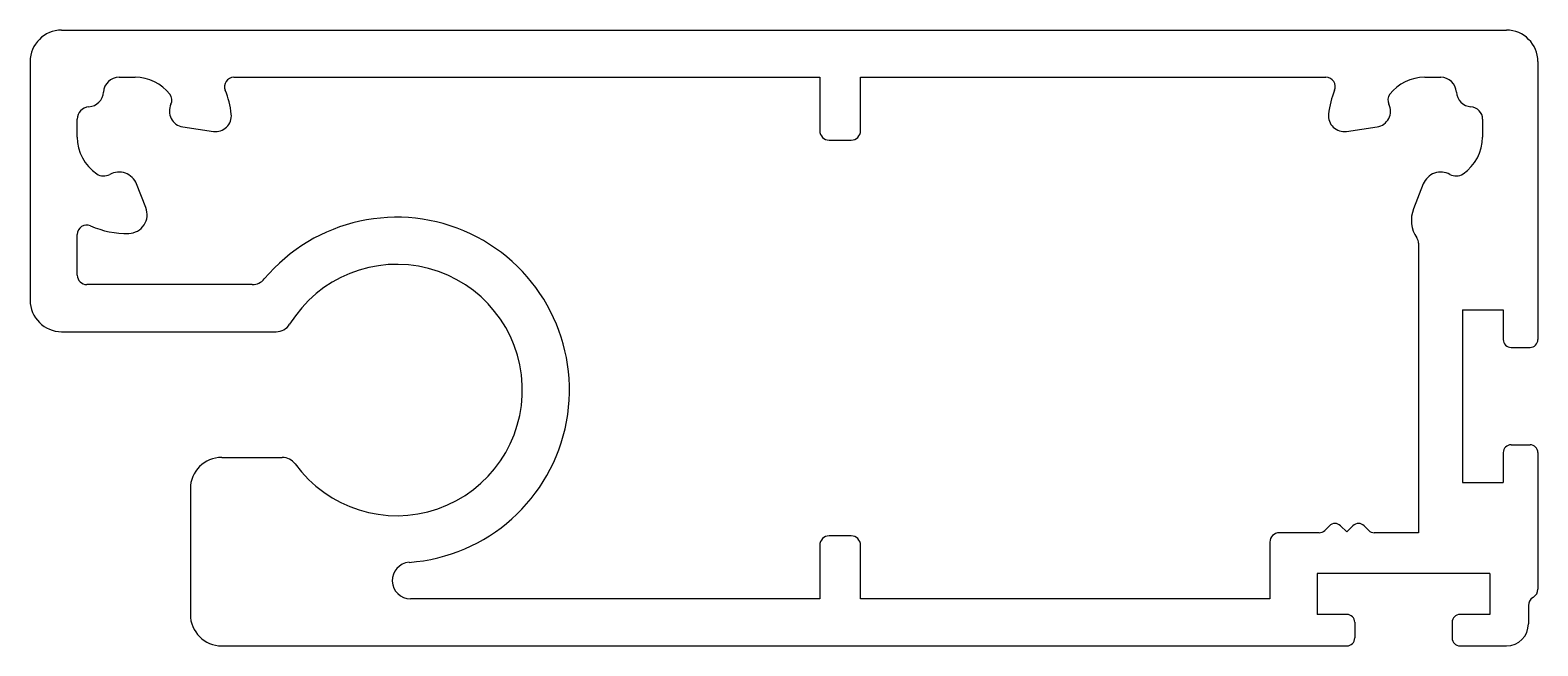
# Model space of a CAD drawing. Extents: x 1903.1 to 1951.1, y 1680 to 1699.6.
import ezdxf

# ---------------------------------------------------------------- set-up
doc = ezdxf.new("R2010")
doc.units = 0
doc.layers.get('0').update_dxf_attribs({"linetype": 'CONTINUOUS'})

msp = doc.modelspace()

# ---------------------------------------------------------------- linework, layer by layer
at = {"color": 0, "linetype": 'CONTINUOUS'}
for p, q in [((1904.068, 1699.62), (1950.068, 1699.62)), ((1903.068, 1698.62), (1903.068, 1691.02)), ((1951.068, 1698.62), (1951.068, 1689.77)), ((1905.9, 1698.12), (1906.409, 1698.12)), ((1909.554, 1698.12), (1928.206, 1698.12)), ((1928.206, 1698.12), (1928.206, 1696.42)), ((1929.506, 1698.12), (1944.321, 1698.12)), ((1929.506, 1696.42), (1929.506, 1698.12)), ((1947.466, 1698.12), (1947.975, 1698.12)), ((1904.568, 1696.214), (1904.568, 1696.783)), ((1907.925, 1696.543), (1908.901, 1696.398)), ((1944.974, 1696.398), (1945.95, 1696.543)), ((1949.308, 1696.782), (1949.308, 1696.214)), ((1928.506, 1696.12), (1929.206, 1696.12)), ((1906.751, 1693.969), (1906.455, 1694.723)), ((1947.421, 1694.723), (1947.111, 1693.934)), ((1904.568, 1691.82), (1904.568, 1693.118)), ((1947.268, 1692.836), (1947.268, 1683.62)), ((1910.14, 1691.52), (1904.868, 1691.52)), ((1948.668, 1690.72), (1948.668, 1685.22)), ((1948.668, 1690.72), (1949.968, 1690.72)), ((1949.968, 1690.72), (1949.968, 1689.77)), ((1904.068, 1690.02), (1910.903, 1690.02)), ((1950.218, 1689.52), (1950.818, 1689.52)), ((1950.218, 1686.42), (1950.818, 1686.42)), ((1909.168, 1686.02), (1911.096, 1686.02)), ((1949.968, 1686.17), (1949.968, 1685.22)), ((1951.068, 1686.17), (1951.068, 1681.822)), ((1908.168, 1685.02), (1908.168, 1681.02)), ((1948.668, 1685.22), (1949.968, 1685.22)), ((1944.431, 1683.843), (1944.281, 1683.693)), ((1944.983, 1683.645), (1944.785, 1683.843)), ((1945.181, 1683.843), (1944.983, 1683.645)), ((1945.685, 1683.693), (1945.535, 1683.843)), ((1929.206, 1683.52), (1928.506, 1683.52)), ((1944.104, 1683.62), (1942.837, 1683.62)), ((1947.268, 1683.62), (1945.861, 1683.62)), ((1928.206, 1683.22), (1928.206, 1681.52)), ((1929.506, 1681.52), (1929.506, 1683.22)), ((1942.537, 1683.32), (1942.537, 1681.52)), ((1944.037, 1682.32), (1944.037, 1681.02)), ((1949.536, 1682.32), (1944.037, 1682.32)), ((1949.536, 1682.32), (1949.536, 1681.02)), ((1928.206, 1681.52), (1915.175, 1681.52)), ((1942.537, 1681.52), (1929.506, 1681.52)), ((1950.907, 1681.555), (1950.929, 1681.569)), ((1944.987, 1681.02), (1944.037, 1681.02)), ((1949.536, 1681.02), (1948.587, 1681.02)), ((1950.768, 1681.302), (1950.768, 1680.72)), ((1945.237, 1680.77), (1945.237, 1680.27)), ((1948.337, 1680.77), (1948.337, 1680.27)), ((1909.168, 1680.02), (1944.987, 1680.02)), ((1948.587, 1680.02), (1950.068, 1680.02))]:
    msp.add_line(p, q, dxfattribs=at)
for centre, radius, start, end in [((1904.068, 1698.62), 1, 90, 180), ((1950.068, 1698.62), 1, 0, 90), ((1905.9, 1697.62), 0.5, 90, 176.6024), ((1906.409, 1696.712), 1.408, 37.9995, 90), ((1909.554, 1697.82), 0.3, 90, 202.4545), ((1944.321, 1697.82), 0.3, 337.5455, 90), ((1947.466, 1696.712), 1.408, 90, 142.0005), ((1947.975, 1697.62), 0.5, 3.3976, 90), ((1904.902, 1697.679), 0.5, 274.0555, 356.6024), ((1907.282, 1697.394), 0.3, 333.5696, 37.9995), ((1906.701, 1696.641), 2.788, 6.3359, 22.4545), ((1947.174, 1696.641), 2.788, 157.5455, 173.6641), ((1946.593, 1697.394), 0.3, 142.0005, 206.4304), ((1948.973, 1697.679), 0.5, 183.3976, 265.8339), ((1904.966, 1696.783), 0.398, 94.0555, 180), ((1907.999, 1697.038), 0.5, 153.5696, 261.5572), ((1908.975, 1696.893), 0.5, 261.5572, 6.3359), ((1944.901, 1696.893), 0.5, 173.6641, 278.4428), ((1945.877, 1697.038), 0.5, 278.4428, 26.4304), ((1948.908, 1696.782), 0.4, 0, 85.8339), ((1928.506, 1696.42), 0.3, 180, 270), ((1929.206, 1696.42), 0.3, 270, 0), ((1905.976, 1696.214), 1.408, 180, 235.9486), ((1947.9, 1696.214), 1.408, 304.0514, 360), ((1905.411, 1695.378), 0.4, 235.9486, 299.005), ((1905.896, 1694.504), 0.6, 21.4428, 119.005), ((1947.979, 1694.504), 0.6, 60.995, 158.5572), ((1948.464, 1695.378), 0.4, 240.995, 304.0514), ((1906.192, 1693.75), 0.6, 271.6411, 21.4428), ((1948.041, 1693.568), 1, 158.5572, 214.3054), ((1914.737, 1688.164), 5.5, 274.1289, 140.0118), ((1904.868, 1693.118), 0.3, 65.8727, 180), ((1906.13, 1695.936), 2.788, 245.8727, 271.6411), ((1946.968, 1692.836), 0.3, 0, 34.3054), ((1914.737, 1688.164), 4, 215.9872, 148.4322), ((1904.868, 1691.82), 0.3, 180, 270), ((1910.14, 1692.02), 0.5, 270, 320.0118), ((1904.068, 1691.02), 1, 180, 270), ((1910.903, 1690.52), 0.5, 270, 328.4322), ((1950.218, 1689.77), 0.25, 180, 270), ((1950.818, 1689.77), 0.25, 270, 0), ((1950.218, 1686.17), 0.25, 90, 180), ((1950.818, 1686.17), 0.25, 0, 90), ((1909.168, 1685.02), 1, 90, 180), ((1911.096, 1685.52), 0.5, 35.9872, 90), ((1944.608, 1683.666), 0.25, 45, 135), ((1945.358, 1683.666), 0.25, 45, 135), ((1928.506, 1683.22), 0.3, 90, 180), ((1929.206, 1683.22), 0.3, 0, 90), ((1942.837, 1683.32), 0.3, 90, 180), ((1944.104, 1683.87), 0.25, 270, 315), ((1945.861, 1683.87), 0.25, 225, 270), ((1915.175, 1682.1), 0.58, 94.1289, 270), ((1951.068, 1681.302), 0.3, 122.4747, 180), ((1950.768, 1681.822), 0.3, 302.4747, 0), ((1909.168, 1681.02), 1, 180, 270), ((1944.987, 1680.77), 0.25, 0, 90), ((1948.587, 1680.77), 0.25, 90, 180), ((1950.068, 1680.72), 0.7, 270, 0), ((1944.987, 1680.27), 0.25, 270, 360), ((1948.587, 1680.27), 0.25, 180, 270)]:
    msp.add_arc(centre, radius, start, end, dxfattribs=at)

doc.saveas('drawing.dxf')
